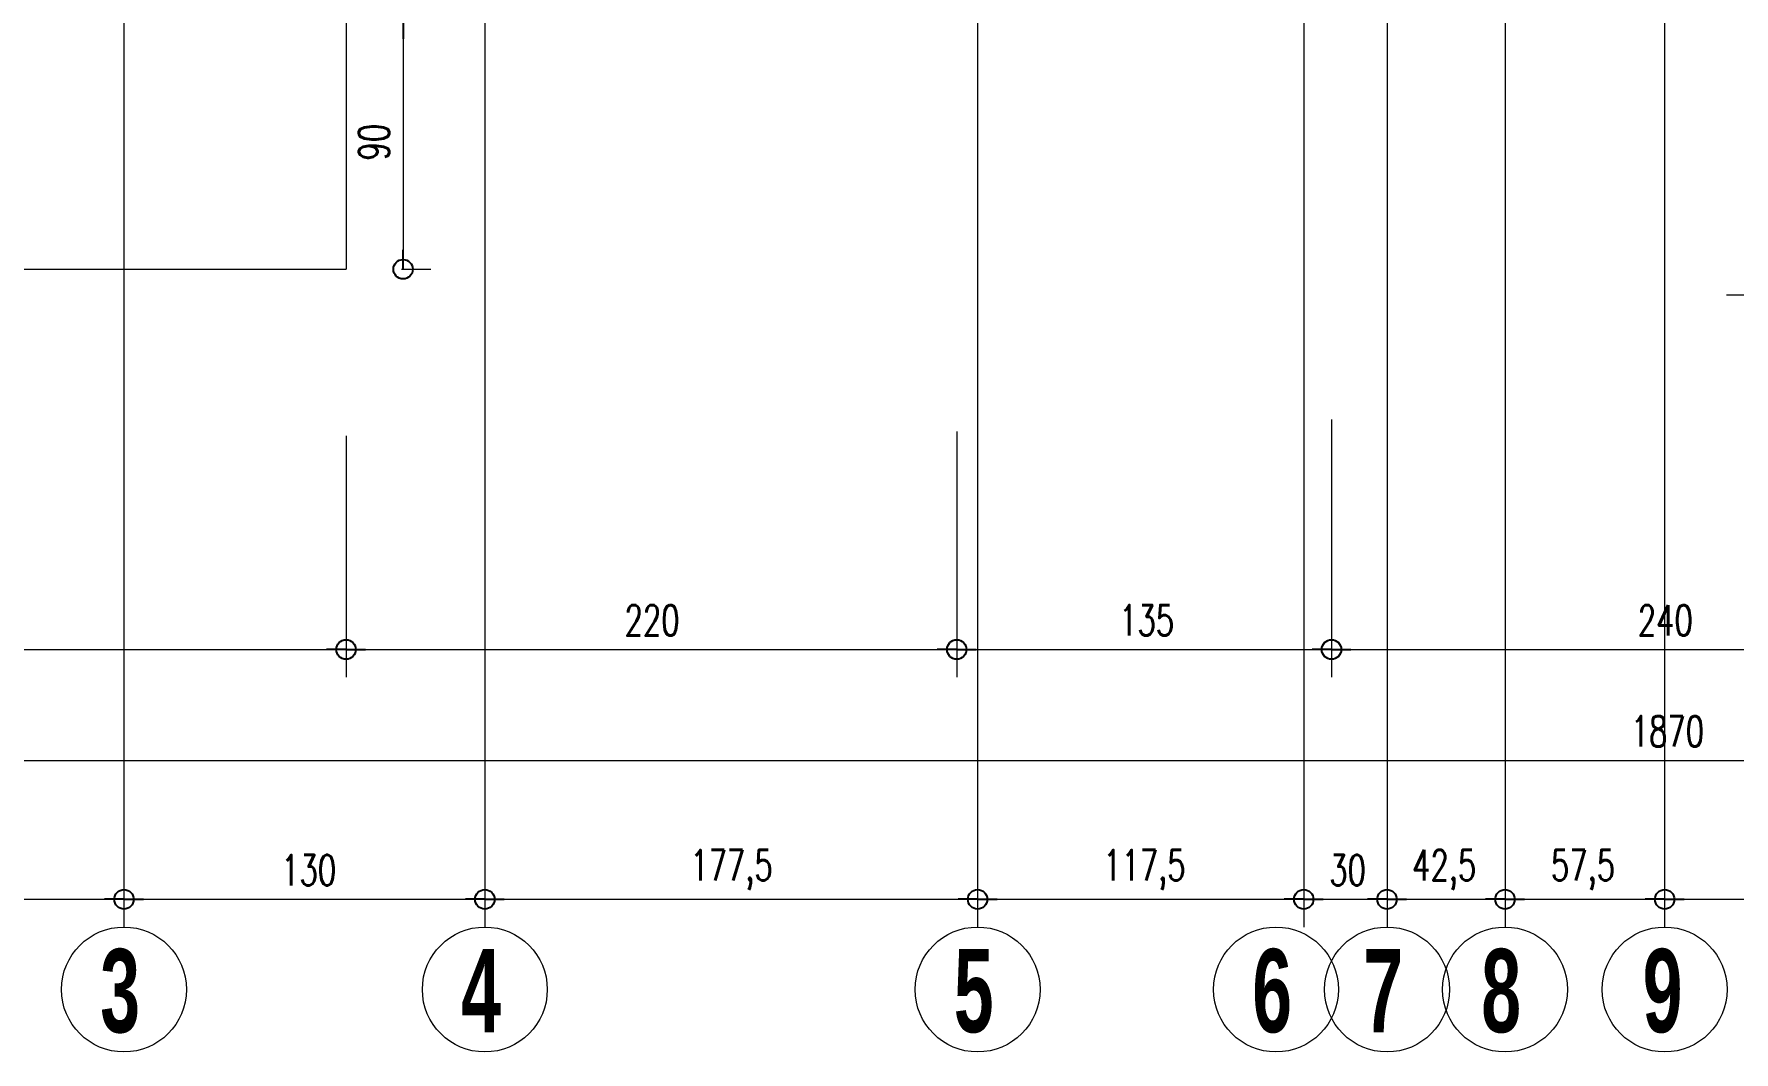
# Model space of a CAD drawing. Header units: millimetres. Extents: x 2016.56 to 2021.8, y 13721.83 to 13722.48.
# Drawn here: x 2017.2504 to 2017.3729, y 13721.9414 to 13722.0147 of the extents above; entities that cross this region are included whole.
import ezdxf

# ---------------------------------------------------------------- set-up
doc = ezdxf.new("R2010")
doc.units = ezdxf.units.MM
doc.linetypes.add('ACAD_ISO04W100', pattern=[30, 24, -3, 0, -3])
doc.layers.get('0').update_dxf_attribs({"lineweight": 20})
for name, color, linetype, lineweight in [('aks', 1, 'Continuous', 9), ('AKS  NO', 5, 'Continuous', 60), ('DH', 7, 'Continuous', 20), ('DIMH', 7, 'Continuous', 20), ('DV', 7, 'Continuous', 20), ('TEXT', 7, 'Continuous', 20)]:
    doc.layers.add(name, color=color, linetype=linetype, lineweight=lineweight)
doc.styles.get("Standard").update_dxf_attribs({"font": 'txt.shx', "width": 0.7, "height": 11})
doc.styles.add('style1', font='swisscbo.ttf', dxfattribs={"width": 0.75, "height": 11})

msp = doc.modelspace()

# ---------------------------------------------------------------- linework, layer by layer
for p in [(2017.2729, 13722.01579), (2017.2729, 13722.01579), (2017.1929, 13721.99779), (2017.1929, 13721.99779)]:
    msp.add_line(p, (2017.2729, 13721.99779))
at = {"color": 0, "lineweight": -2}
for p, q in [((2017.27701, 13722.01579), (2017.27701, 13722.01439)), ((2017.27701, 13721.99779), (2017.27701, 13721.99919)), ((2017.2729, 13721.97039), (2017.2715, 13721.97039)), ((2017.2729, 13721.97039), (2017.2743, 13721.97039)), ((2017.3169, 13721.97039), (2017.3155, 13721.97039)), ((2017.3169, 13721.97039), (2017.3183, 13721.97039)), ((2017.3439, 13721.97039), (2017.3425, 13721.97039)), ((2017.3439, 13721.97039), (2017.3453, 13721.97039)), ((2017.2569, 13721.95239), (2017.2555, 13721.95239)), ((2017.2569, 13721.95239), (2017.2583, 13721.95239)), ((2017.2829, 13721.95239), (2017.2815, 13721.95239)), ((2017.2829, 13721.95239), (2017.2843, 13721.95239)), ((2017.3184, 13721.95239), (2017.317, 13721.95239)), ((2017.3184, 13721.95239), (2017.3198, 13721.95239)), ((2017.3419, 13721.95239), (2017.3405, 13721.95239)), ((2017.3419, 13721.95239), (2017.3433, 13721.95239)), ((2017.3479, 13721.95239), (2017.3465, 13721.95239)), ((2017.3479, 13721.95239), (2017.3493, 13721.95239)), ((2017.3564, 13721.95239), (2017.355, 13721.95239)), ((2017.3564, 13721.95239), (2017.3578, 13721.95239)), ((2017.3679, 13721.95239), (2017.3665, 13721.95239)), ((2017.3679, 13721.95239), (2017.3693, 13721.95239))]:
    msp.add_line(p, q, dxfattribs=at)
for centre in [(2017.27701, 13721.99779), (2017.2729, 13721.97039), (2017.2729, 13721.97039), (2017.3169, 13721.97039), (2017.3169, 13721.97039), (2017.3439, 13721.97039), (2017.3439, 13721.97039), (2017.2569, 13721.95239), (2017.2569, 13721.95239), (2017.2829, 13721.95239), (2017.2829, 13721.95239), (2017.3184, 13721.95239), (2017.3184, 13721.95239), (2017.3419, 13721.95239), (2017.3419, 13721.95239), (2017.3479, 13721.95239), (2017.3479, 13721.95239), (2017.3564, 13721.95239), (2017.3564, 13721.95239), (2017.3679, 13721.95239), (2017.3679, 13721.95239)]:
    msp.add_circle(centre, 0.0007, dxfattribs=at)
for centre in [(2017.2569, 13721.94589), (2017.2569, 13721.94589), (2017.2829, 13721.94589), (2017.2829, 13721.94589), (2017.3184, 13721.94589), (2017.3184, 13721.94589), (2017.3399, 13721.94589), (2017.3399, 13721.94589), (2017.3479, 13721.94589), (2017.3479, 13721.94589), (2017.3564, 13721.94589), (2017.3564, 13721.94589), (2017.3679, 13721.94589), (2017.3679, 13721.94589)]:
    msp.add_circle(centre, 0.0045)
at = {"layer": 'aks', "linetype": 'ACAD_ISO04W100', "ltscale": 2}
for p, q in [((2017.2569, 13722.40645), (2017.2569, 13721.95239)), ((2017.2569, 13722.40645), (2017.2569, 13721.95239)), ((2017.2829, 13722.40645), (2017.2829, 13721.95239)), ((2017.2829, 13722.40645), (2017.2829, 13721.95239)), ((2017.3184, 13722.40645), (2017.3184, 13721.95239)), ((2017.3184, 13722.40645), (2017.3184, 13721.95239)), ((2017.3419, 13722.40645), (2017.3419, 13721.95239)), ((2017.3479, 13722.40645), (2017.3479, 13721.95239)), ((2017.3479, 13722.40645), (2017.3479, 13721.95239)), ((2017.3564, 13722.40645), (2017.3564, 13721.95239)), ((2017.3564, 13722.40645), (2017.3564, 13721.95239)), ((2017.3679, 13722.40645), (2017.3679, 13721.95239)), ((2017.3679, 13722.40645), (2017.3679, 13721.95239))]:
    msp.add_line(p, q, dxfattribs=at)
at = {"layer": 'DH', "lineweight": 20}
msp.add_line((2017.2729, 13721.98579), (2017.2729, 13721.96839), dxfattribs=at)
at = {"layer": 'DH'}
for p, q in [((2017.1943, 13721.97039), (2017.2715, 13721.97039)), ((2017.1823, 13721.96239), (2017.5535, 13721.96239))]:
    msp.add_line(p, q, dxfattribs=at)
at = {"layer": 'DIMH', "lineweight": 20}
for p, q in [((2017.3439, 13721.98695), (2017.3439, 13721.96839)), ((2017.3439, 13721.98695), (2017.3439, 13721.96839)), ((2017.2729, 13721.98579), (2017.2729, 13721.96839)), ((2017.3169, 13721.98609), (2017.3169, 13721.96839)), ((2017.3169, 13721.98609), (2017.3169, 13721.96839)), ((2017.2569, 13721.95401), (2017.2569, 13721.95039)), ((2017.2569, 13721.95401), (2017.2569, 13721.95039)), ((2017.2829, 13721.95336), (2017.2829, 13721.95039)), ((2017.2829, 13721.95336), (2017.2829, 13721.95039)), ((2017.3184, 13721.95406), (2017.3184, 13721.95039)), ((2017.3184, 13721.95406), (2017.3184, 13721.95039)), ((2017.3419, 13721.95333), (2017.3419, 13721.95039)), ((2017.3419, 13721.95333), (2017.3419, 13721.95039)), ((2017.3479, 13721.9539), (2017.3479, 13721.95039)), ((2017.3479, 13721.9539), (2017.3479, 13721.95039)), ((2017.3679, 13721.9534), (2017.3679, 13721.95039)), ((2017.3679, 13721.9534), (2017.3679, 13721.95039)), ((2017.3564, 13721.95288), (2017.3564, 13721.95039)), ((2017.3564, 13721.95288), (2017.3564, 13721.95039))]:
    msp.add_line(p, q, dxfattribs=at)
at = {"layer": 'DIMH'}
for p, q in [((2017.2743, 13721.97039), (2017.3155, 13721.97039)), ((2017.3183, 13721.97039), (2017.3425, 13721.97039)), ((2017.3453, 13721.97039), (2017.3905, 13721.97039)), ((2017.1883, 13721.95239), (2017.2555, 13721.95239)), ((2017.2583, 13721.95239), (2017.2815, 13721.95239)), ((2017.2843, 13721.95239), (2017.317, 13721.95239)), ((2017.3198, 13721.95239), (2017.3405, 13721.95239)), ((2017.3433, 13721.95239), (2017.3465, 13721.95239)), ((2017.3493, 13721.95239), (2017.355, 13721.95239)), ((2017.3578, 13721.95239), (2017.3665, 13721.95239)), ((2017.3693, 13721.95239), (2017.3865, 13721.95239))]:
    msp.add_line(p, q, dxfattribs=at)
at = {"layer": 'DV'}
msp.add_line((2017.27701, 13722.01439), (2017.27701, 13721.99919), dxfattribs=at)
at = {"layer": 'DV', "lineweight": 20}
msp.add_line((2017.2769, 13721.99779), (2017.27901, 13721.99779), dxfattribs=at)
at = {"layer": 'TEXT'}
msp.add_line((2017.37236, 13721.99595), (2017.38157, 13721.99595), dxfattribs=at)

# ---------------------------------------------------------------- texts
at = {"layer": 'AKS  NO', "style": 'style1', "width": 0.75}
for s, p in [('3', (2017.25519, 13721.94281)), ('4', (2017.28119, 13721.94281)), ('5', (2017.31669, 13721.94281)), ('6', (2017.33819, 13721.94281)), ('7', (2017.34619, 13721.94281)), ('8', (2017.35469, 13721.94281)), ('9', (2017.36632, 13721.94281))]:
    msp.add_text(s, height=0.006, dxfattribs=at).set_placement(p)
at = {"layer": 'DH', "width": 0.7}
msp.add_text('1870', height=0.0022, dxfattribs=at).set_placement((2017.36546, 13721.96339))
at = {"layer": 'DIMH', "width": 0.7}
for s, p in [('220', (2017.29297, 13721.97139)), ('135', (2017.3286, 13721.97139)), ('240', (2017.36597, 13721.97139)), ('177,5', (2017.2977, 13721.95375)), ('117,5', (2017.32745, 13721.95375)), ('42,5', (2017.34971, 13721.95375)), ('57,5', (2017.35971, 13721.95375)), ('130', (2017.26823, 13721.95339)), ('30', (2017.34374, 13721.95339))]:
    msp.add_text(s, height=0.0022, dxfattribs=at).set_placement(p)
at = {"layer": 'DV', "width": 0.7}
msp.add_text('90', height=0.0022, rotation=90, dxfattribs=at).set_placement((2017.27601, 13722.00563))

doc.saveas('drawing.dxf')
